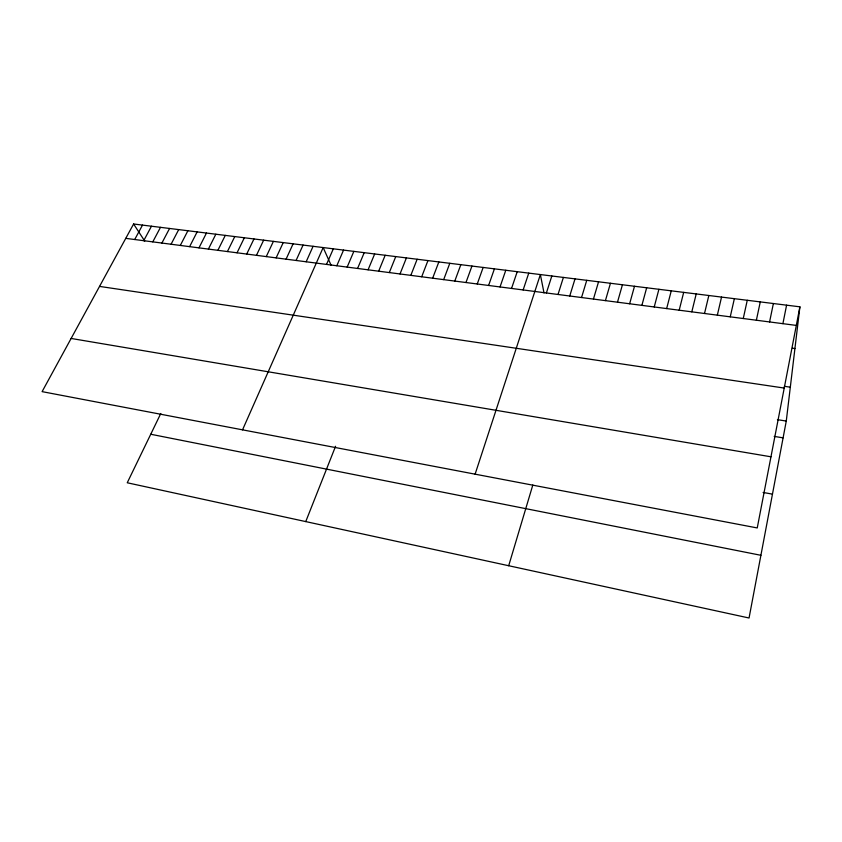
<?xml version="1.0" encoding="UTF-8"?>
<svg xmlns="http://www.w3.org/2000/svg" width="842" height="842" viewBox="0 0 842 842"><rect width="100%" height="100%" fill="white"/><g stroke="black" fill="none" stroke-linecap="round" stroke-linejoin="round"><path stroke-width="1.26" d="M160.79 413.506L127.247 482.771L749.054 618.007L786.27 421.063L799.9 306.825L133.604 223.993L42.1 391.635L757.242 527.945L799.9 306.825M782.902 323.665L786.586 305.172M769.577 321.939L773.377 303.53M756.369 320.223L760.273 301.899M743.265 318.518L747.264 300.289M730.246 316.834L734.361 298.678M717.342 315.15L721.541 297.089M704.522 313.487L708.827 295.51M691.808 311.845L696.208 293.942M679.189 310.203L683.683 292.385M666.664 308.572L671.253 290.837M654.234 306.962L658.907 289.301M641.888 305.362L646.667 287.775M629.637 303.773L634.5 286.269M617.481 302.194L622.438 284.764M605.419 300.626L610.45 283.28M593.442 299.068L598.557 281.796M508.694 565.729L532.818 485.024M581.548 297.521L586.748 280.333M569.739 295.995L575.023 278.87M558.025 294.468L563.382 277.428M546.384 292.963L551.836 275.987M475.109 474.172L540.364 274.566L544.027 292.963M523.145 289.943L528.755 273.124M511.547 288.438L517.23 271.692M500.032 286.943L505.789 270.261M488.602 285.459L494.422 268.851M477.246 283.986L483.15 267.451M465.973 282.523L471.952 266.061M454.785 281.07L460.837 264.683M443.681 279.628L449.796 263.304M432.651 278.197L438.84 261.946M421.695 276.776L427.947 260.588M410.822 275.366L417.148 259.241M305.751 521.587L335.569 446.281M400.024 273.955L406.412 257.915M389.309 272.566L395.751 256.589M378.658 271.187L385.173 255.273M368.08 269.808L374.658 253.968M357.587 268.451L364.218 252.663M347.157 267.093L353.851 251.379M336.8 265.756L343.557 250.095M326.517 264.42L333.327 248.822M242.538 429.841L323.17 247.559L331.117 265.304M306.162 261.778L313.087 246.306M296.089 260.462L303.067 245.064M286.08 259.168L293.111 243.822M276.144 257.873L283.228 242.601M266.261 256.6L273.408 241.38M256.463 255.326L263.651 240.159M246.717 254.052L253.968 238.96M237.044 252.8L244.338 237.76M227.435 251.558L234.771 236.57M217.889 250.316L225.277 235.392M208.395 249.085L215.836 234.223M198.975 247.864L206.458 233.055M189.618 246.643L197.144 231.897M180.314 245.432L187.892 230.75M171.073 244.233L178.704 229.603M161.896 243.043L169.568 228.466M152.781 241.865L160.485 227.34M143.719 240.686L151.465 226.214M134.709 239.517L142.508 225.109M125.763 238.36L796.311 325.412M792.406 348.199L794.922 348.546M784.344 386.299L790.312 387.183M99.535 286.406L784.228 388.067M777.429 419.663L786.27 421.063M774.198 436.398L783.092 437.851M71.128 338.452L770.967 456.796M763.105 492.454L772.461 494.138M150.75 434.251L760.905 555.299M133.604 223.993L144.74 241.096"/></g></svg>
